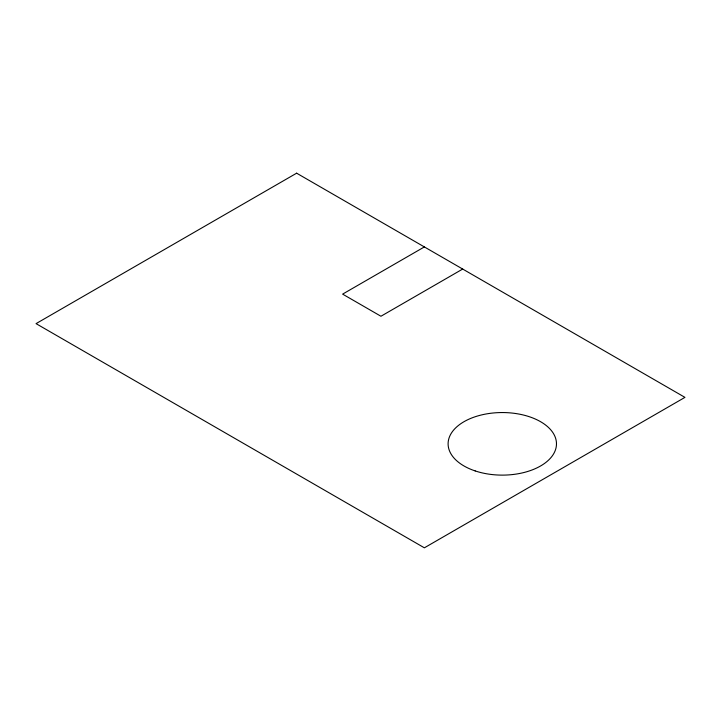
<?xml version="1.0" encoding="UTF-8"?>
<svg xmlns="http://www.w3.org/2000/svg" width="721" height="721" viewBox="0 0 721 721"><rect width="100%" height="100%" fill="white"/><g stroke="black" fill="none" stroke-linecap="round" stroke-linejoin="round"><path stroke-width="1.08" d="M424.372 246.924L342.619 294.123L380.94 316.249L462.693 269.05M296.628 173.184L36.05 323.63L424.372 547.816L684.95 397.37L296.628 173.184M475.193 470.93A54.192 31.291 0 0 0 556.477 443.839A54.192 31.291 0 0 0 475.193 416.738A54.192 31.291 0 0 0 475.193 470.93"/></g></svg>
